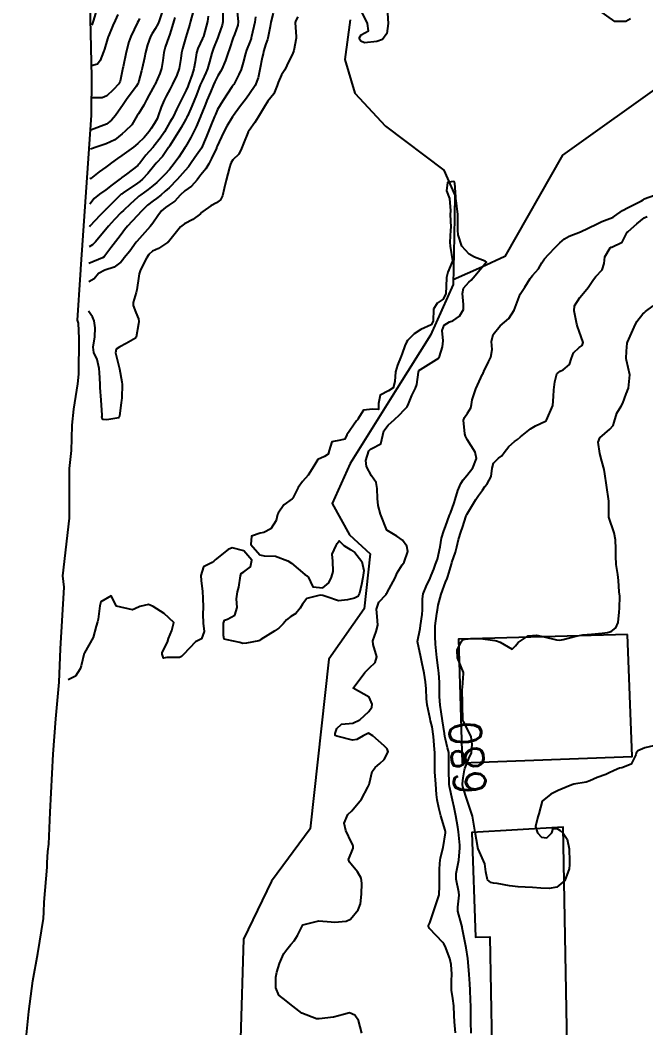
# Model space of a CAD drawing. Header units: metres. Extents: x 298520 to 308411, y 7433745 to 7450750.
# Drawn here: x 300638.8 to 300717.7, y 7448092.5 to 7448219.8 of the extents above; entities that cross this region are included whole.
import ezdxf
from ezdxf.enums import TextEntityAlignment as Align

# ---------------------------------------------------------------- set-up
doc = ezdxf.new("R2010")
doc.units = ezdxf.units.M
doc.header["$LTSCALE"] = 10
for name, color, linetype in [('Area', 45, 'Continuous'), ('Cotas', 45, 'Continuous'), ('Curvas de Nivel 1m', 11, 'Continuous'), ('Curvas de Nivel 5m', 15, 'Continuous'), ('Edificações', 30, 'Continuous'), ('Hidrografia', 140, 'Continuous')]:
    doc.layers.add(name, color=color, linetype=linetype)
doc.styles.add('Style-STANDARD', font='STANDARD.shx')

msp = doc.modelspace()

# ---------------------------------------------------------------- linework, layer by layer
at = {"layer": 'Area'}
msp.add_polyline3d([(300638.75, 7448083.63, 677.13), (300639.84, 7448094.58, 677.18), (300640.37, 7448098.44, 676.61), (300640.98, 7448101.91, 677.5), (300641.68, 7448106.34, 676.74), (300641.73, 7448107.14, 678.88), (300641.79, 7448108.4, 678.33), (300642.18, 7448112.81, 676.8), (300642.18, 7448113.38, 676.81), (300642.23, 7448114.79, 676.75), (300642.39, 7448115.73, 676.84), (300642.54, 7448119.77, 676.67), (300642.91, 7448127.09, 676.75), (300643.24, 7448131.57, 676.86), (300643.68, 7448136.2, 676.69), (300643.84, 7448140.41, 676.86), (300644.29, 7448148.2, 677.3), (300644.16, 7448149.65, 677.41), (300645, 7448156.92, 677.86), (300644.99, 7448163.2, 677.96), (300645.22, 7448165.47, 678.02), (300645.27, 7448166.99, 677.95), (300645.3, 7448168.65, 677.97), (300645.55, 7448170.68, 678.09), (300646.02, 7448173.87, 678.06), (300646.17, 7448175.12, 678.08), (300646.19, 7448179.6, 678.26), (300646.12, 7448181.56, 685.39), (300645.99, 7448181.94, 686.88), (300646.36, 7448187.67, 690.26), (300646.41, 7448188.27, 688.93), (300646.43, 7448188.39, 689.15), (300647.75, 7448207.82, 699.51), (300647.81, 7448212.66, 690.93), (300647.07, 7448243.97, 697.35)], dxfattribs=at)
at = {"layer": 'Curvas de Nivel 1m', "flags": 128}
for points, elevation in [([(300647.91, 7448227.55), (300648.09, 7448225.84), (300648.11, 7448225.61), (300648.14, 7448223.84), (300648.17, 7448223.52), (300648.45, 7448221.83), (300648.42, 7448221.25), (300648.03, 7448219.84), (300647.8, 7448219.21)], 689), ([(300670.68, 7448220.71), (300670.41, 7448219.57), (300670.33, 7448219.05), (300670.01, 7448217.58), (300669.96, 7448217.41), (300669.78, 7448216.84), (300669.49, 7448215.86), (300669.42, 7448215.59), (300669.3, 7448215.13), (300669.01, 7448213.59), (300668.79, 7448212.53), (300668.42, 7448211.6), (300667.7, 7448210.51), (300667.32, 7448209.99), (300667.04, 7448209.62), (300666.46, 7448208.85), (300665.67, 7448207.78), (300665.57, 7448207.63), (300664.85, 7448206.45), (300664.43, 7448205.65), (300663.63, 7448203.9), (300663.56, 7448203.73), (300663.53, 7448203.66), (300662.92, 7448202.35), (300662.56, 7448201.67), (300662.2, 7448201.06), (300661.58, 7448200.28), (300661.31, 7448199.95), (300661.11, 7448199.68), (300660.38, 7448198.88), (300659.56, 7448198.29), (300658.95, 7448197.71), (300658.3, 7448196.96), (300657.53, 7448196.45), (300657.09, 7448196.18), (300656.6, 7448195.74), (300656.14, 7448195.12), (300655.51, 7448194.17), (300655.17, 7448193.76), (300653.48, 7448191.88), (300653.44, 7448191.83), (300653.41, 7448191.78), (300652.59, 7448190.66), (300651.9, 7448189.8), (300651.7, 7448189.55), (300651.45, 7448189.24), (300650.62, 7448188.63), (300649.44, 7448188.26), (300648.66, 7448187.83), (300648.09, 7448187.17), (300647.41, 7448186.78)], 679), ([(300666.09, 7448221.36), (300666.28, 7448219.63), (300666.23, 7448219.2), (300665.8, 7448218.03), (300665.69, 7448217.73), (300665.66, 7448217.63), (300665.19, 7448216.22), (300664.98, 7448215.64), (300664.66, 7448214.74), (300664.2, 7448213.65), (300664.04, 7448213.35), (300663.73, 7448212.81), (300663.35, 7448212.03), (300663.18, 7448211.66), (300662.78, 7448210.74), (300662.33, 7448209.67), (300662.14, 7448209.22), (300661.68, 7448208.09), (300661.56, 7448207.8), (300661.51, 7448207.68), (300660.97, 7448206.37), (300660.65, 7448205.69), (300660.31, 7448205.02), (300659.62, 7448203.81), (300659.55, 7448203.7), (300658.78, 7448202.54), (300658.21, 7448201.72), (300657.59, 7448200.95), (300657, 7448200.32), (300656.45, 7448199.74), (300656, 7448199.31), (300655.56, 7448198.94), (300654.9, 7448198.42), (300653.98, 7448197.77), (300653.73, 7448197.59), (300653.55, 7448197.43), (300652.68, 7448196.64), (300651.78, 7448195.8), (300651.52, 7448195.53), (300650.68, 7448194.64), (300649.92, 7448193.82), (300649.73, 7448193.59), (300649.5, 7448193.31), (300648.26, 7448191.84), (300647.87, 7448191.45), (300647.47, 7448191.2)], 681), ([(300664.35, 7448221.12), (300664.36, 7448219.64), (300664.26, 7448219.19), (300663.8, 7448217.91), (300663.7, 7448217.65), (300663.15, 7448216.28), (300662.94, 7448215.66), (300662.67, 7448214.58), (300662.41, 7448213.67), (300662.21, 7448213.2), (300661.72, 7448212.18), (300661.56, 7448211.84), (300661.5, 7448211.68), (300661, 7448210.39), (300660.72, 7448209.69), (300660.42, 7448208.96), (300659.86, 7448207.7), (300659.8, 7448207.57), (300659.67, 7448207.32), (300659.09, 7448206.27), (300658.76, 7448205.71), (300657.62, 7448203.93), (300657.54, 7448203.81), (300657.49, 7448203.73), (300656.72, 7448202.63), (300655.94, 7448201.75), (300655.77, 7448201.57), (300655.59, 7448201.36), (300654.87, 7448200.47), (300654.2, 7448199.76), (300653.87, 7448199.47), (300653.57, 7448199.25), (300651.76, 7448198), (300651.55, 7448197.86), (300651.52, 7448197.83), (300651.48, 7448197.8), (300650.5, 7448196.85), (300649.52, 7448195.88), (300649.5, 7448195.85), (300649.47, 7448195.82), (300648.83, 7448195.14), (300647.6, 7448193.85), (300647.5, 7448193.74)], 682), ([(300662.51, 7448220.36), (300662.42, 7448219.67), (300661.9, 7448217.78), (300661.86, 7448217.68), (300661.84, 7448217.63), (300661.79, 7448217.52), (300661.2, 7448216.26), (300661.03, 7448215.69), (300660.86, 7448214.58), (300660.68, 7448213.69), (300660.45, 7448212.97), (300660.01, 7448211.7), (300659.93, 7448211.47), (300659.71, 7448210.99), (300659.06, 7448209.71), (300658.51, 7448208.55), (300658.12, 7448207.72), (300657.96, 7448207.43), (300657.66, 7448206.93), (300657.21, 7448206.18), (300656.96, 7448205.74), (300656.44, 7448204.94), (300655.62, 7448203.9), (300655.55, 7448203.82), (300655.49, 7448203.75), (300654.61, 7448202.76), (300653.85, 7448201.77), (300653.74, 7448201.62), (300653.59, 7448201.48), (300652.17, 7448200.38), (300651.58, 7448199.94), (300651.5, 7448199.88), (300651.4, 7448199.8), (300650.36, 7448199.02), (300649.56, 7448198.38), (300648.78, 7448197.83), (300648.1, 7448197.29), (300647.53, 7448196.57)], 683), ([(300660.6, 7448220.91), (300660.28, 7448219.7), (300660.17, 7448219.34), (300659.8, 7448218.1), (300659.68, 7448217.7), (300659.25, 7448216.23), (300659.13, 7448215.71), (300659.04, 7448214.99), (300658.82, 7448213.71), (300658.55, 7448212.9), (300658, 7448211.73), (300657.71, 7448211.16), (300657.2, 7448210.24), (300656.93, 7448209.74), (300656.56, 7448208.86), (300656.19, 7448207.74), (300656.04, 7448207.38), (300655.66, 7448206.73), (300655.28, 7448206.13), (300655.03, 7448205.76), (300654.39, 7448205.01), (300653.63, 7448204.27), (300653.05, 7448203.78), (300651.61, 7448202.72), (300651.06, 7448202.36), (300650.27, 7448201.81), (300649.91, 7448201.51), (300649.59, 7448201.26), (300648.72, 7448200.69), (300647.69, 7448199.85), (300647.57, 7448199.77)], 684), ([(300656.68, 7448220.88), (300656.3, 7448219.75), (300656.16, 7448219.4), (300655.8, 7448218.73), (300655.42, 7448218.13), (300655.22, 7448217.76), (300654.82, 7448216.72), (300654.57, 7448215.76), (300654.44, 7448215.07), (300654.15, 7448213.77), (300654.06, 7448213.44), (300653.72, 7448212.18), (300653.64, 7448211.85), (300653.6, 7448211.77), (300653.39, 7448211.46), (300652.2, 7448209.79), (300651.69, 7448209.07), (300651.16, 7448208.33), (300650.79, 7448207.81), (300650.3, 7448207.18), (300649.66, 7448206.68), (300647.78, 7448205.98), (300647.71, 7448205.97), (300647.68, 7448205.97), (300647.64, 7448205.97)], 686), ([(300651.07, 7448220.55), (300650.75, 7448219.81), (300650.45, 7448219.17), (300649.89, 7448217.82), (300649.86, 7448217.75), (300649.79, 7448217.47), (300649.41, 7448216.19), (300649.28, 7448215.83), (300648.87, 7448214.72), (300648.53, 7448214.26), (300647.74, 7448214.07)], 688), ([(300685.13, 7448220.71), (300685.2, 7448219.4), (300685.06, 7448218.14), (300684.48, 7448217.41), (300683.78, 7448217.15), (300682.22, 7448216.99), (300681.78, 7448217.17), (300681.6, 7448217.44), (300681.58, 7448217.65), (300681.79, 7448217.98), (300682.75, 7448218.48), (300682.59, 7448219.43), (300681.83, 7448220.99)], 678), ([(300715.82, 7448220), (300715.21, 7448219.65), (300713.82, 7448219.68), (300711.83, 7448221.08)], 678), ([(300673.82, 7448220.25), (300673.56, 7448219.8), (300673.49, 7448219.54), (300673.61, 7448217.71), (300673.61, 7448217.54), (300673.31, 7448216), (300673.15, 7448215.55), (300672.66, 7448214.64), (300672.15, 7448213.56), (300671.99, 7448213.3), (300671.73, 7448212.93), (300671.31, 7448211.97), (300671.2, 7448211.57), (300670.76, 7448210.51), (300670.04, 7448209.58), (300669.89, 7448209.38), (300669.69, 7448209.07), (300668.79, 7448207.59), (300668.37, 7448206.89), (300667.65, 7448205.89), (300667.53, 7448205.72), (300667.48, 7448205.61), (300666.97, 7448204.27), (300666.71, 7448203.62), (300666.35, 7448202.89), (300665.6, 7448202.18), (300665.39, 7448201.84), (300665.31, 7448201.63), (300665.18, 7448201.22), (300664.77, 7448199.64), (300664.49, 7448198.57), (300664.3, 7448197.65), (300664.06, 7448197.14), (300663.54, 7448196.76), (300662.84, 7448196.36), (300661.81, 7448195.68), (300661.65, 7448195.55), (300661.52, 7448195.38), (300660.57, 7448194.63), (300659.51, 7448194.12), (300659, 7448193.71), (300657.48, 7448191.83), (300657.43, 7448191.78), (300657.37, 7448191.73), (300656.21, 7448191), (300655.47, 7448190.63), (300655, 7448190.21), (300654.7, 7448189.76), (300653.96, 7448188.29), (300653.78, 7448187.77), (300653.74, 7448187.47), (300653.48, 7448185.78), (300653.4, 7448185.44), (300653.01, 7448184.16), (300653.01, 7448183.78), (300653.37, 7448182.89), (300653.7, 7448182.11), (300653.72, 7448181.77), (300653.68, 7448181.45), (300653.4, 7448179.78), (300653.33, 7448179.66), (300652.13, 7448178.99), (300651.32, 7448178.55), (300650.87, 7448178.25), (300650.8, 7448177.81), (300651.28, 7448175.8), (300651.61, 7448174.14), (300651.63, 7448173.8), (300651.57, 7448172.12), (300651.55, 7448171.8), (300651.52, 7448171.52), (300651.28, 7448169.8), (300651.27, 7448169.74), (300651.21, 7448169.58), (300649.68, 7448169.34), (300649.21, 7448169.36), (300649.08, 7448169.69), (300649.09, 7448169.82), (300649.11, 7448169.93), (300648.96, 7448171.82), (300648.87, 7448173.44), (300648.87, 7448173.83), (300648.78, 7448175.32), (300648.72, 7448175.83), (300648.46, 7448176.98), (300648.06, 7448177.84), (300647.99, 7448178.51), (300648.19, 7448179.84), (300648.21, 7448180.98), (300648.1, 7448181.84), (300647.88, 7448182.35), (300647.37, 7448183.05)], 678), ([(300653.82, 7448220.03), (300653.68, 7448219.77), (300653.56, 7448219.53), (300652.74, 7448217.79), (300652.49, 7448217.09), (300652.14, 7448215.79), (300651.74, 7448213.94), (300651.72, 7448213.82), (300651.72, 7448213.8), (300651.39, 7448212.13), (300651.2, 7448211.81), (300650.48, 7448211.04), (300649.7, 7448210.28), (300649.09, 7448210.03), (300647.69, 7448210.02)], 687), ([(300681.87, 7448091.84), (300681.46, 7448093.43), (300681, 7448094.12), (300680.32, 7448094.41), (300679.56, 7448094.22), (300678.32, 7448093.85), (300676.5, 7448093.68), (300676.31, 7448093.66), (300676.16, 7448093.66), (300674.32, 7448094.39), (300672.81, 7448095.54), (300672.34, 7448095.94), (300671.43, 7448096.64), (300671.03, 7448097.56), (300671.02, 7448098.92), (300671.14, 7448099.56), (300671.5, 7448100.66), (300671.86, 7448101.55), (300672.06, 7448101.9), (300672.42, 7448102.44), (300672.92, 7448103.04), (300673.35, 7448103.53), (300673.78, 7448104.18), (300674.45, 7448105.52), (300676.46, 7448106.06), (300678.02, 7448105.92), (300678.46, 7448105.86), (300679.93, 7448105.98), (300680.46, 7448106.26), (300681.43, 7448107.44), (300681.72, 7448108.2), (300681.84, 7448109.43), (300681.89, 7448110.8), (300681.79, 7448111.43), (300681.34, 7448112.25), (300680.54, 7448113.18), (300680.32, 7448113.45), (300680.22, 7448113.78), (300680.56, 7448114.61), (300680.78, 7448115.23), (300680.8, 7448115.45), (300680.76, 7448115.63), (300680.58, 7448115.94), (300679.87, 7448117.46), (300679.66, 7448118.4), (300680.11, 7448119.46), (300680.63, 7448119.94), (300681.84, 7448121.43), (300682.66, 7448122.92), (300682.82, 7448123.26), (300682.86, 7448123.42), (300683.2, 7448124.9), (300683.56, 7448125.41), (300684.18, 7448125.92), (300684.7, 7448126.44), (300685.22, 7448127.39), (300685.11, 7448127.79), (300684.72, 7448128.14), (300683.26, 7448129.41), (300682.75, 7448129.76), (300682.05, 7448129.43), (300681.24, 7448128.94), (300680.73, 7448128.87), (300678.89, 7448129.32), (300678.74, 7448129.37), (300678.51, 7448129.47), (300678.53, 7448129.69), (300678.75, 7448130.36), (300679.32, 7448130.9), (300680.76, 7448131.03), (300681.65, 7448131.44), (300682.77, 7448132.47), (300683.17, 7448133.03), (300683.2, 7448133.42), (300682.8, 7448134.29), (300680.81, 7448135.45), (300682.26, 7448137.43), (300682.84, 7448137.99), (300683.56, 7448138.7), (300683.79, 7448139.41), (300683.34, 7448140.95), (300683.29, 7448141.42), (300683.72, 7448142.59), (300683.89, 7448143.41), (300683.82, 7448144.51), (300683.76, 7448145.41), (300684.03, 7448146.32), (300684.95, 7448147.29), (300685.02, 7448147.4), (300685.1, 7448147.54), (300686.09, 7448149.38), (300686.37, 7448149.99), (300687, 7448151.04), (300687.14, 7448151.23), (300687.22, 7448151.37), (300687.68, 7448152.7), (300687.59, 7448153.36), (300687.03, 7448154.13), (300686.3, 7448154.65), (300685.05, 7448155.4), (300684.25, 7448157.41), (300683.97, 7448158.52), (300683.86, 7448159.41), (300683.84, 7448160.68), (300683.69, 7448161.41), (300683.13, 7448162.28), (300682.48, 7448163.43), (300682.39, 7448164.18), (300682.78, 7448165.42), (300682.97, 7448165.62), (300683.17, 7448165.7), (300684.3, 7448166.29), (300684.56, 7448167.41), (300684.67, 7448167.93), (300685.21, 7448168.67), (300686.01, 7448169.39), (300686.63, 7448169.97), (300687.23, 7448170.6), (300687.6, 7448171), (300687.79, 7448171.36), (300688.19, 7448172.42), (300688.66, 7448173.36), (300688.83, 7448173.79), (300689.05, 7448175.35), (300689.07, 7448175.56), (300689.29, 7448175.7), (300690.29, 7448176.34), (300691.31, 7448176.96), (300691.53, 7448177.09), (300691.69, 7448177.32), (300692.07, 7448178.57), (300692.14, 7448179.31), (300692.04, 7448180.62), (300692.28, 7448181.31), (300692.95, 7448181.71), (300693.36, 7448181.86), (300694.24, 7448182.42), (300694.72, 7448183.29), (300694.74, 7448183.93), (300694.58, 7448185.29), (300694.71, 7448185.99), (300695.42, 7448186.73), (300695.71, 7448186.99), (300695.93, 7448187.27), (300697.45, 7448189.1), (300697.54, 7448189.16), (300697.63, 7448189.25), (300697.45, 7448189.37), (300696.1, 7448189.91), (300695.46, 7448190.26), (300694.53, 7448191.29), (300694.05, 7448192.73), (300694.01, 7448193.29), (300694.02, 7448193.8), (300693.99, 7448195.29), (300693.78, 7448197.07), (300693.76, 7448197.3), (300693.75, 7448197.49), (300693.62, 7448199.3), (300693.61, 7448199.33), (300693.57, 7448199.39), (300693.42, 7448199.46), (300692.7, 7448199.31), (300692.58, 7448198.29), (300692.95, 7448197.31), (300693.1, 7448195.73), (300693.06, 7448195.3), (300693.11, 7448193.7), (300693.1, 7448193.3), (300693.01, 7448191.78), (300693.03, 7448191.3), (300693.32, 7448189.43), (300693.31, 7448189.3), (300692.74, 7448188.01), (300692.59, 7448187.31), (300692.54, 7448186.19), (300692.48, 7448185.31), (300692.14, 7448184.57), (300691.39, 7448184.08), (300690.93, 7448183.33), (300690.89, 7448181.8), (300690.63, 7448181.33), (300689.35, 7448180.75), (300688.5, 7448180.2), (300687.65, 7448179.37), (300687.53, 7448179.17), (300687.33, 7448178.67), (300686.98, 7448177.71), (300686.86, 7448177.37), (300686.41, 7448176.26), (300686.16, 7448175.39), (300686.05, 7448174.17), (300685.86, 7448173.39), (300685.26, 7448173.02), (300684.2, 7448172.46), (300683.99, 7448171.41), (300683.99, 7448170.66), (300683.23, 7448170.7), (300682.09, 7448170.57), (300681.39, 7448169.44), (300681.33, 7448169.32), (300681.21, 7448169.21), (300680.01, 7448167.46), (300679.74, 7448166.91), (300679.18, 7448166.79), (300678.09, 7448166.57), (300677.78, 7448165.48), (300677.62, 7448165.02), (300677.16, 7448164.72), (300676.32, 7448164.33), (300675.81, 7448163.5), (300675.13, 7448162.35), (300674.4, 7448161.53), (300673.84, 7448160.81), (300673.24, 7448159.54), (300673.19, 7448159.44), (300673.09, 7448159.37), (300672.04, 7448158.6), (300671.31, 7448157.56), (300671.25, 7448157.38), (300671.06, 7448156.6), (300670.41, 7448155.57), (300669.51, 7448155.12), (300669.04, 7448155.02), (300667.98, 7448154.66), (300667.88, 7448153.6), (300669.01, 7448152.29), (300669.58, 7448152.15), (300671.01, 7448152.1), (300672.54, 7448151.54), (300673, 7448151.21), (300674.71, 7448149.79), (300674.97, 7448149.63), (300675.12, 7448149.52), (300675.7, 7448148.25), (300676.96, 7448148.11), (300677.72, 7448148.73), (300678.06, 7448149.48), (300678.29, 7448150.18), (300678.22, 7448151.48), (300678.14, 7448152.35), (300678.65, 7448153.47), (300678.78, 7448153.72), (300679.03, 7448154.05), (300679.61, 7448153.46), (300680.49, 7448152.92), (300681.01, 7448152.58), (300681.88, 7448151.43), (300682.13, 7448150.29), (300682.01, 7448149.43), (300681.86, 7448148.54), (300681.59, 7448147.43), (300681.38, 7448147), (300680.95, 7448146.79), (300680.09, 7448146.6), (300678.94, 7448146.49), (300677.46, 7448146.98), (300676.95, 7448147.14), (300676.64, 7448147.18), (300674.95, 7448146.76), (300674.41, 7448146.06), (300674.11, 7448145.53), (300673.57, 7448144.89), (300672.92, 7448144.51), (300672.38, 7448144.08), (300671.97, 7448143.55), (300671.43, 7448143.02), (300670.89, 7448142.67), (300669.15, 7448141.59), (300668.99, 7448141.48), (300668.88, 7448141.42), (300667.35, 7448141.13), (300666.88, 7448141.09), (300666.48, 7448141.22), (300664.88, 7448141.53), (300664.52, 7448141.64), (300664.44, 7448142.09), (300664.42, 7448143.64), (300664.54, 7448144.01), (300664.91, 7448144.16), (300665.86, 7448144.68), (300666.13, 7448145.62), (300666.06, 7448146.74), (300666.2, 7448147.62), (300666.37, 7448148.2), (300666.59, 7448149.61), (300666.67, 7448149.93), (300666.98, 7448150.14), (300667.84, 7448150.76), (300668.01, 7448151.6), (300667.01, 7448152.8), (300665.5, 7448153.15), (300665.02, 7448152.97), (300663.36, 7448151.65), (300663.19, 7448151.47), (300663, 7448151.33), (300661.9, 7448150.76), (300661.56, 7448149.67), (300661.62, 7448149.02), (300661.79, 7448147.67), (300661.82, 7448146.8), (300661.84, 7448145.67), (300661.81, 7448144.78), (300661.84, 7448143.67), (300661.97, 7448142.59), (300661.64, 7448141.67), (300661.13, 7448141.43), (300660.88, 7448141.28), (300659.36, 7448139.7), (300659.13, 7448139.43), (300658.86, 7448139.32), (300657.28, 7448139.3), (300656.86, 7448139.21), (300656.69, 7448139.73), (300656.7, 7448139.9), (300656.87, 7448140.3), (300657.34, 7448141.26), (300657.5, 7448141.72), (300657.89, 7448142.72), (300658.14, 7448143.72), (300656.92, 7448144.87), (300655.55, 7448145.74), (300654.94, 7448146), (300653.85, 7448145.77), (300653.25, 7448145.45), (300652.93, 7448145.34), (300650.93, 7448145.8), (300650.25, 7448147.12), (300648.94, 7448146.33), (300648.82, 7448145.83), (300648.59, 7448144.15), (300648.5, 7448143.83), (300648.34, 7448143.28), (300647.97, 7448141.84), (300646.86, 7448139.92), (300646.84, 7448139.87), (300646.84, 7448139.85), (300646.45, 7448138.24), (300646.33, 7448137.86), (300645.74, 7448136.95), (300644.82, 7448136.51)], 677), ([(300693.7, 7448091.88), (300693.6, 7448093.29), (300693.54, 7448094.07), (300693.49, 7448095.29), (300693.39, 7448096.24), (300693.23, 7448097.29), (300693.2, 7448098.46), (300693.25, 7448099.29), (300693.17, 7448100.52), (300692.99, 7448101.29), (300692.42, 7448102.84), (300692.26, 7448103.14), (300692.11, 7448103.3), (300690.45, 7448105.08), (300690.29, 7448105.33), (300690.32, 7448105.47), (300690.46, 7448105.8), (300690.97, 7448107.32), (300691.38, 7448108.43), (300691.64, 7448109.31), (300691.68, 7448110.48), (300691.68, 7448111.31), (300691.69, 7448112.47), (300691.72, 7448113.31), (300691.84, 7448114.02), (300692.15, 7448115.31), (300692.44, 7448117.15), (300692.45, 7448117.3), (300692.42, 7448117.48), (300691.85, 7448119.31), (300691.61, 7448120.3), (300691.42, 7448121.32), (300691.33, 7448122), (300691.23, 7448123.32), (300691.12, 7448124.88), (300691.1, 7448125.32), (300691.1, 7448125.73), (300691.09, 7448127.32), (300691.07, 7448127.68), (300690.93, 7448129.33), (300690.75, 7448130.55), (300690.57, 7448131.33), (300690.52, 7448131.58), (300690.16, 7448133.34), (300690.07, 7448134.07), (300690, 7448135.34), (300689.92, 7448136.24), (300689.75, 7448137.34), (300689.47, 7448138.72), (300689.34, 7448139.35), (300688.91, 7448141.32), (300688.91, 7448141.35), (300689.25, 7448142.99), (300689.3, 7448143.35), (300689.52, 7448144.75), (300689.57, 7448145.34), (300689.55, 7448146.74), (300689.64, 7448147.34), (300690.02, 7448148.28), (300690.51, 7448149.33), (300690.65, 7448149.66), (300690.99, 7448150.47), (300691.21, 7448151.11), (300691.28, 7448151.33), (300691.43, 7448151.75), (300691.8, 7448153.31), (300691.96, 7448154.39), (300692.23, 7448155.31), (300692.47, 7448155.88), (300692.96, 7448157.3), (300692.99, 7448157.38), (300693.08, 7448157.56), (300693.54, 7448158.84), (300693.67, 7448159.29), (300694, 7448160.4), (300694.41, 7448161.29), (300694.67, 7448161.74), (300695.13, 7448162.29), (300695.91, 7448163.27), (300696.36, 7448164.46), (300696.2, 7448165.26), (300695.19, 7448166.85), (300694.97, 7448167.28), (300694.9, 7448167.58), (300694.74, 7448169.28), (300694.85, 7448169.65), (300695.23, 7448170.2), (300695.65, 7448170.87), (300695.74, 7448171.27), (300695.83, 7448171.85), (300696.27, 7448173.26), (300697.14, 7448175.11), (300697.21, 7448175.25), (300697.23, 7448175.3), (300697.29, 7448175.43), (300697.89, 7448176.66), (300698.18, 7448177.24), (300698.35, 7448178.21), (300698.28, 7448179.24), (300698.47, 7448180.11), (300699.35, 7448181.23), (300700.43, 7448182.15), (300701.12, 7448183.2), (300701.39, 7448183.88), (300701.74, 7448184.86), (300701.9, 7448185.2), (300702.49, 7448186.12), (300703.15, 7448187.18), (300703.25, 7448187.36), (300703.44, 7448187.58), (300704.19, 7448188.43), (300704.63, 7448189.17), (300704.96, 7448189.67), (300705.46, 7448190.22), (300706.36, 7448191.15), (300706.9, 7448191.72), (300707.49, 7448192.22), (300708.06, 7448192.55), (300709.5, 7448193.11), (300711.51, 7448194.06), (300712.2, 7448194.39), (300713.52, 7448194.89), (300713.63, 7448194.95), (300713.78, 7448195.06), (300714.79, 7448195.79), (300715.53, 7448196.18), (300717.2, 7448197.02), (300717.41, 7448197.15), (300717.55, 7448197.24), (300718.83, 7448197.72)], 678), ([(300695.7, 7448091.86), (300695.67, 7448093.27), (300695.67, 7448093.92), (300695.66, 7448095.27), (300695.61, 7448096), (300695.55, 7448097.27), (300695.53, 7448098.1), (300695.44, 7448099.27), (300695.35, 7448100.31), (300695.26, 7448101.27), (300695.05, 7448102.64), (300694.93, 7448103.27), (300694.56, 7448105.17), (300694.54, 7448105.28), (300694.46, 7448105.56), (300693.99, 7448107.28), (300693.99, 7448107.78), (300694.16, 7448109.28), (300694.12, 7448109.67), (300693.82, 7448111.29), (300693.8, 7448112.01), (300694.05, 7448113.28), (300694.12, 7448113.71), (300694.27, 7448115.28), (300694.27, 7448115.59), (300694.1, 7448117.28), (300694.01, 7448117.88), (300693.76, 7448119.29), (300693.54, 7448120.38), (300693.33, 7448121.29), (300692.95, 7448123.01), (300692.91, 7448123.3), (300692.88, 7448125.11), (300692.87, 7448125.3), (300692.89, 7448127.12), (300692.87, 7448127.3), (300692.72, 7448127.89), (300692.44, 7448129.01), (300692.39, 7448129.31), (300692.34, 7448129.7), (300692.09, 7448131.31), (300691.9, 7448132.44), (300691.79, 7448133.31), (300691.71, 7448134.4), (300691.7, 7448135.32), (300691.71, 7448136.2), (300691.62, 7448137.32), (300691.53, 7448138.01), (300691.38, 7448139.32), (300691.2, 7448141), (300691.18, 7448141.33), (300691.17, 7448141.61), (300691.15, 7448143.33), (300691.37, 7448144.88), (300691.44, 7448145.32), (300691.53, 7448145.91), (300691.9, 7448147.32), (300692.47, 7448148.81), (300692.66, 7448149.3), (300692.74, 7448149.54), (300692.99, 7448150.4), (300693.2, 7448151.1), (300693.26, 7448151.3), (300693.71, 7448152.6), (300693.88, 7448153.29), (300694.11, 7448154.21), (300694.45, 7448155.29), (300694.59, 7448155.74), (300695.07, 7448157.19), (300695.1, 7448157.25), (300695.12, 7448157.28), (300695.15, 7448157.36), (300696.28, 7448159.26), (300696.6, 7448159.76), (300697.11, 7448160.47), (300697.44, 7448160.92), (300697.7, 7448161.24), (300698.2, 7448162.17), (300698.35, 7448163.24), (300698.51, 7448163.87), (300699.16, 7448164.5), (300699.57, 7448164.81), (300699.87, 7448165.22), (300700.44, 7448165.95), (300701.18, 7448166.61), (300701.53, 7448166.87), (300701.94, 7448167.2), (300703.2, 7448168.2), (300703.82, 7448168.56), (300705.1, 7448169.16), (300705.17, 7448169.21), (300705.21, 7448169.28), (300705.99, 7448171.15), (300706.1, 7448172.3), (300706.13, 7448173.15), (300706.26, 7448174.13), (300706.52, 7448175.14), (300706.93, 7448175.5), (300707.29, 7448175.67), (300708.09, 7448176.33), (300708.36, 7448177.12), (300708.62, 7448177.81), (300709.33, 7448178.47), (300709.7, 7448178.73), (300709.85, 7448179.1), (300709.35, 7448180.54), (300709.13, 7448181.11), (300709.05, 7448181.42), (300708.7, 7448183.12), (300708.76, 7448183.75), (300709.4, 7448184.79), (300709.68, 7448185.11), (300710.47, 7448186.04), (300711.15, 7448187.08), (300711.44, 7448187.43), (300712.24, 7448188.27), (300712.47, 7448189.07), (300712.58, 7448189.95), (300713.23, 7448191.06), (300713.39, 7448191.14), (300713.47, 7448191.16), (300714.75, 7448191.78), (300715.41, 7448193.04), (300715.45, 7448193.09), (300715.5, 7448193.14), (300716.61, 7448194.12), (300717.52, 7448194.87), (300717.61, 7448194.92), (300717.93, 7448195.01)], 679)]:
    msp.add_lwpolyline(points, dxfattribs=dict(at, elevation=elevation))
at = {"layer": 'Curvas de Nivel 5m', "flags": 128}
for points, elevation in [([(300668.48, 7448220.26), (300668.38, 7448219.6), (300667.97, 7448217.78), (300667.93, 7448217.61), (300667.9, 7448217.5), (300667.79, 7448217.19), (300667.34, 7448216.05), (300667.2, 7448215.62), (300666.89, 7448214.48), (300666.64, 7448213.62), (300666.38, 7448212.98), (300665.71, 7448211.72), (300665.68, 7448211.67), (300665.66, 7448211.63), (300665.54, 7448211.46), (300664.33, 7448209.65), (300663.68, 7448208.53), (300663.41, 7448207.93), (300663.3, 7448207.66), (300662.81, 7448206.51), (300662.48, 7448205.67), (300662.24, 7448205.07), (300661.64, 7448203.68), (300660.8, 7448202.49), (300660.28, 7448201.69), (300659.99, 7448201.29), (300659.58, 7448200.84), (300658.56, 7448199.72), (300657.56, 7448198.66), (300657.08, 7448198.21), (300656.52, 7448197.74), (300655.98, 7448197.31), (300655.54, 7448197), (300654.83, 7448196.46), (300654.1, 7448195.76), (300653.52, 7448195.13), (300652.31, 7448193.79), (300651.94, 7448193.35), (300651.49, 7448192.74), (300651.09, 7448192.2), (300650.79, 7448191.81), (300650.22, 7448191.07), (300649.46, 7448190.06), (300649.34, 7448189.94), (300649.14, 7448189.82), (300647.44, 7448189.1)], 680), ([(300658.29, 7448220.19), (300658.14, 7448219.73), (300657.8, 7448218.61), (300657.59, 7448217.93), (300657.52, 7448217.73), (300657.08, 7448216.43), (300656.91, 7448215.74), (300656.78, 7448214.72), (300656.61, 7448213.74), (300656.38, 7448213.1), (300655.78, 7448211.75), (300655.76, 7448211.71), (300655.71, 7448211.63), (300655.03, 7448210.42), (300654.7, 7448209.76), (300654.37, 7448209.08), (300653.68, 7448208.01), (300653.53, 7448207.77), (300652.84, 7448206.6), (300652.01, 7448205.79), (300651.64, 7448205.47), (300650.71, 7448204.73), (300649.63, 7448204.22), (300648.46, 7448203.84), (300647.62, 7448203.53)], 685), ([(300718.72, 7448128.16), (300717.62, 7448127.91), (300716.72, 7448127.51), (300716.53, 7448127.21), (300716.48, 7448127.02), (300715.9, 7448125.83), (300714.7, 7448125.37), (300714.42, 7448125.32), (300713.75, 7448125.05), (300713.05, 7448124.69), (300712.68, 7448124.53), (300711.6, 7448124.15), (300710.67, 7448123.72), (300710.2, 7448123.56), (300708.67, 7448123.31), (300708.52, 7448123.26), (300708.19, 7448123.12), (300706.66, 7448122.51), (300705.77, 7448122.03), (300704.64, 7448121.16), (300704.22, 7448119.57), (300704.1, 7448119.17), (300703.83, 7448117.94), (300704.05, 7448117.17), (300704.59, 7448116.63), (300705.23, 7448116.51), (300705.87, 7448117.15), (300706.06, 7448117.69), (300706.6, 7448117.67), (300706.93, 7448117.47), (300707.29, 7448117.13), (300707.82, 7448116.36), (300708.07, 7448115.12), (300708.13, 7448113.53), (300708.11, 7448113.12), (300708.05, 7448112.63), (300707.52, 7448111.13), (300706.51, 7448110.31), (300705.53, 7448110.13), (300704.51, 7448110.18), (300703.44, 7448110.25), (300702.51, 7448110.28), (300701.64, 7448110.32), (300700.52, 7448110.47), (300698.99, 7448110.75), (300698.52, 7448110.8), (300698.16, 7448110.88), (300697.75, 7448111.24), (300697.54, 7448112.25), (300697.41, 7448113.25), (300696.57, 7448115.15), (300696.55, 7448115.26), (300696.55, 7448115.29), (300696.19, 7448117.26), (300696.13, 7448117.74), (300695.86, 7448119.27), (300695.5, 7448120.4), (300695.21, 7448121.27), (300694.66, 7448122.98), (300694.61, 7448123.28), (300694.61, 7448123.33), (300694.68, 7448124.12), (300694.85, 7448125.12), (300694.89, 7448125.28), (300695.42, 7448126.56), (300695.74, 7448127.27), (300695.83, 7448128.37), (300695.69, 7448129.27), (300694.76, 7448131.17), (300694.69, 7448131.28), (300694.66, 7448131.38), (300694.6, 7448133.28), (300694.59, 7448133.48), (300694.55, 7448135.28), (300694.58, 7448135.52), (300694.74, 7448137.28), (300694.71, 7448137.4), (300693.95, 7448139.29), (300693.91, 7448140.24), (300694.42, 7448141.28), (300694.62, 7448141.54), (300694.89, 7448141.64), (300695.3, 7448141.68), (300696.89, 7448141.72), (300698.67, 7448141.44), (300698.88, 7448141.4), (300699.35, 7448141.23), (300700.87, 7448140.38), (300701.3, 7448140.78), (300701.61, 7448141.2), (300702.89, 7448142.03), (300703.94, 7448142.12), (300704.89, 7448141.92), (300706.47, 7448141.56), (300706.89, 7448141.52), (300707.32, 7448141.57), (300708.89, 7448142.01), (300709.81, 7448142.18), (300710.89, 7448142.28), (300712.22, 7448142.39), (300712.9, 7448142.45), (300713.36, 7448142.6), (300713.97, 7448143.05), (300714.24, 7448143.72), (300714.36, 7448145.05), (300714.44, 7448145.54), (300714.46, 7448147.04), (300714.39, 7448147.61), (300714.31, 7448149.05), (300714.22, 7448149.81), (300714.02, 7448151.05), (300713.96, 7448152.1), (300713.96, 7448153.05), (300713.9, 7448154.18), (300713.74, 7448155.05), (300713.07, 7448157.06), (300713.09, 7448159.06), (300712.76, 7448161.07), (300712.59, 7448162.52), (300712.49, 7448163.07), (300712.18, 7448164.1), (300711.94, 7448165.08), (300711.74, 7448166.53), (300711.95, 7448167.08), (300713.2, 7448168.16), (300713.62, 7448168.64), (300713.74, 7448169.05), (300714.1, 7448170.17), (300714.63, 7448171.05), (300714.84, 7448171.45), (300715.26, 7448172.62), (300715.39, 7448172.91), (300715.45, 7448173.04), (300715.56, 7448173.33), (300715.73, 7448175.03), (300715.31, 7448176.87), (300715.27, 7448177.04), (300715.27, 7448177.09), (300715.32, 7448178.01), (300715.41, 7448179.04), (300715.45, 7448179.15), (300716.29, 7448181.03), (300716.63, 7448181.76), (300717.38, 7448182.73), (300717.53, 7448182.86), (300717.72, 7448183.01), (300718.66, 7448183.73)], 680)]:
    msp.add_lwpolyline(points, dxfattribs=dict(at, elevation=elevation))
at = {"layer": 'Edificações'}
for points in [[(300715.45, 7448142.2), (300694.11, 7448141.61), (300694.57, 7448126), (300716, 7448126.81)], [(300698.32, 7448090.21), (300707.8, 7448090.28), (300707.32, 7448117.89), (300695.78, 7448117.21), (300696.26, 7448103.97), (300698.05, 7448104.03)]]:
    msp.add_lwpolyline(points, close=True, dxfattribs=at)
at = {"layer": 'Hidrografia', "elevation": 682.98}
msp.add_lwpolyline([(300680.4, 7448219.86), (300679.75, 7448214.86), (300681, 7448210.6), (300684.89, 7448206.45), (300692.26, 7448200.88), (300693.64, 7448197.73), (300693.53, 7448192.49), (300693.42, 7448186.44), (300690.54, 7448180.03), (300686.29, 7448173.25), (300680.42, 7448163.83), (300678.16, 7448158.77), (300680.34, 7448154.81), (300682.96, 7448152.42), (300682.18, 7448145.48), (300677.72, 7448139.12), (300675.37, 7448117.68), (300670.48, 7448111.07), (300666.94, 7448103.74), (300666.58, 7448091.16)], dxfattribs=at)
at = {"layer": 'Hidrografia'}
msp.add_lwpolyline([(300720.62, 7448212.35), (300707.21, 7448202.78), (300699.95, 7448189.96), (300697.05, 7448188.62), (300693.43, 7448187.03)], dxfattribs=at)

# ---------------------------------------------------------------- texts
at = {"layer": 'Cotas', "style": 'Style-STANDARD'}
msp.add_text('680', height=4, rotation=95.0109, dxfattribs=at).set_placement((300695.24, 7448126.62, 680), align=Align.MIDDLE_CENTER)

doc.saveas('drawing.dxf')
